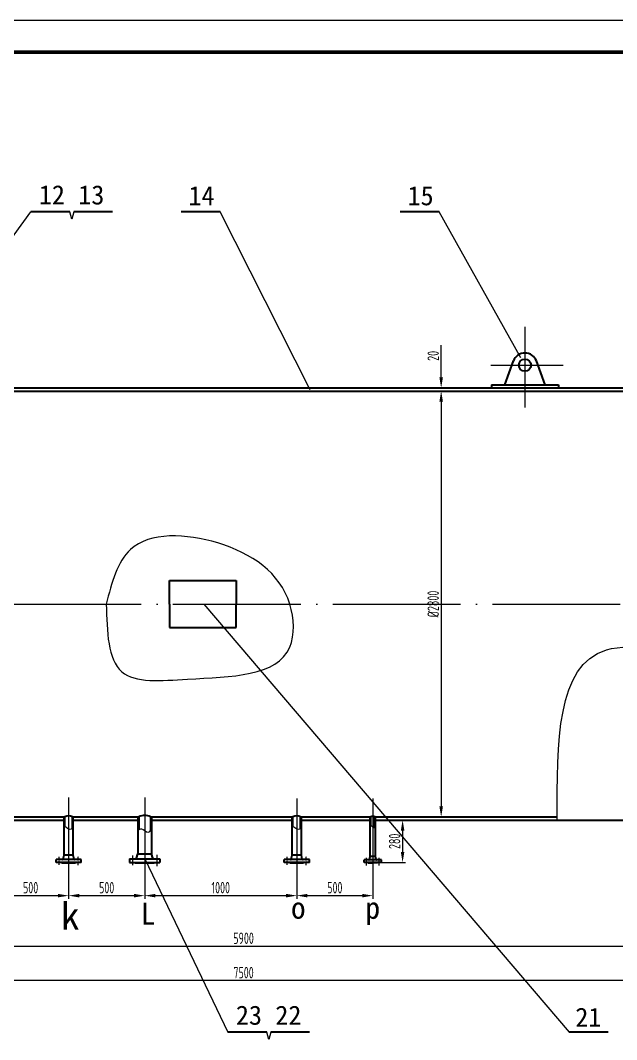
# Model space of a CAD drawing. Header units: inches. Extents: x 5345 to 24396, y -4627 to 8845.
# Drawn here: x 10253 to 14173, y 2145 to 8845 of the extents above; entities that cross this region are included whole.
import ezdxf

# ---------------------------------------------------------------- set-up
doc = ezdxf.new("R2010")
doc.units = ezdxf.units.IN
doc.header["$MEASUREMENT"] = 0
doc.linetypes.add('ACAD_ISO04W100', pattern=[30, 24, -3, 0, -3])
for name, color, linetype, lineweight in [('GSHTK', 7, 'Continuous', 50), ('中心线', 1, 'ACAD_ISO04W100', 13), ('剖面线', 4, 'Continuous', 13), ('图层1', 1, 'ACAD_ISO04W100', 13), ('标注、引线', 3, 'Continuous', 15)]:
    doc.layers.add(name, color=color, linetype=linetype, lineweight=lineweight)
doc.styles.get("Standard").update_dxf_attribs({"font": 'isocp.shx', "width": 0.707, "bigfont": 'hztxt.shx'})
doc.styles.add('STYLE1', font='', dxfattribs={"height": 40})
doc.styles.get('STYLE1').set_extended_font_data('SimSun')
doc.dimstyles.get("Standard").update_dxf_attribs({"dimtxt": 75, "dimasz": 70, "dimexe": 20, "dimexo": 0.0625, "dimgap": 15, "dimtad": 1, "dimdec": 4, "dimdsep": 46, "dimtxsty": 'Standard', "dimcen": 0.09, "dimclrd": 1, "dimclre": 1, "dimclrt": 2, "dimadec": 0, "dimazin": 0, "dimtfac": 1, "dimtdec": 4, "dimtofl": 0, "dimtmove": 0, "dimatfit": 3, "dimfxl": 1, "dimtolj": 1, "dimtzin": 0, "dimlwd": 15, "dimlwe": 15, "dimarcsym": 0})

# ---------------------------------------------------------------- blocks, each defined once
blk = doc.blocks.new('*D4')
at = {"color": 1, "lineweight": 15}
for p, q in [((13026, 6408.8), (12999.7, 6408.8)), ((13019.7, 6338.8), (13019.7, 3678.8)), ((13026, 3608.8), (12999.7, 3608.8))]:
    blk.add_line(p, q, dxfattribs=at)
at = {"color": 1}
for points in [[(13008, 6338.8), (13031.4, 6338.8), (13019.7, 6408.8)], [(13008, 3678.8), (13031.4, 3678.8), (13019.7, 3608.8)]]:
    blk.add_solid(points, dxfattribs=at)
at = {"layer": 'Defpoints', "color": 0}
for p in [(13026.1, 6408.8), (13019.7, 3608.8), (13026.1, 3608.8)]:
    blk.add_point(p, dxfattribs=at)
at = {"color": 2, "insert": (12967.2, 5008.8), "char_height": 75, "attachment_point": 5, "rotation": 90}
blk.add_mtext('\\A1;%%c2800', dxfattribs=at)
blk = doc.blocks.new('*D16')
at = {"color": 1, "lineweight": 15}
for p, q in [((14670.5, 3183.8), (14670.5, 2739.4)), ((8770.5, 3060.1), (8770.5, 2739.4)), ((8840.5, 2759.4), (14600.5, 2759.4))]:
    blk.add_line(p, q, dxfattribs=at)
at = {"color": 1}
for points in [[(8840.5, 2771), (8840.5, 2747.7), (8770.5, 2759.4)], [(14600.5, 2771), (14600.5, 2747.7), (14670.5, 2759.4)]]:
    blk.add_solid(points, dxfattribs=at)
at = {"layer": 'Defpoints', "color": 0}
for p in [(14670.5, 3183.8), (8770.5, 3060.1), (14670.5, 2759.4)]:
    blk.add_point(p, dxfattribs=at)
at = {"color": 2, "insert": (11720.5, 2811.9), "char_height": 75, "attachment_point": 5}
blk.add_mtext('\\A1;5900', dxfattribs=at)
blk = doc.blocks.new('*D19')
at = {"color": 1, "lineweight": 15}
for p, q in [((10570.5, 3262.1), (10570.5, 3071.7)), ((10070.5, 3191.4), (10070.5, 3071.7)), ((10140.5, 3091.7), (10500.5, 3091.7))]:
    blk.add_line(p, q, dxfattribs=at)
at = {"color": 1}
for points in [[(10140.5, 3103.4), (10140.5, 3080.1), (10070.5, 3091.7)], [(10500.5, 3103.4), (10500.5, 3080.1), (10570.5, 3091.7)]]:
    blk.add_solid(points, dxfattribs=at)
at = {"layer": 'Defpoints', "color": 0}
for p in [(10570.5, 3262.2), (10070.5, 3191.5), (10570.5, 3091.7)]:
    blk.add_point(p, dxfattribs=at)
at = {"color": 2, "insert": (10320.5, 3144.2), "char_height": 75, "attachment_point": 5}
blk.add_mtext('\\A1;500', dxfattribs=at)
blk = doc.blocks.new('*D20')
at = {"color": 1, "lineweight": 15}
for p, q in [((10570.5, 3191.4), (10570.5, 3071.7)), ((11070.5, 3203.8), (11070.5, 3071.7)), ((10640.5, 3091.7), (11000.5, 3091.7))]:
    blk.add_line(p, q, dxfattribs=at)
at = {"color": 1}
for points in [[(10640.5, 3103.4), (10640.5, 3080.1), (10570.5, 3091.7)], [(11000.5, 3103.4), (11000.5, 3080.1), (11070.5, 3091.7)]]:
    blk.add_solid(points, dxfattribs=at)
at = {"layer": 'Defpoints', "color": 0}
for p in [(10570.5, 3191.5), (11070.5, 3203.8), (11070.5, 3091.7)]:
    blk.add_point(p, dxfattribs=at)
at = {"color": 2, "insert": (10820.5, 3144.2), "char_height": 75, "attachment_point": 5}
blk.add_mtext('\\A1;500', dxfattribs=at)
blk = doc.blocks.new('*D21')
at = {"color": 1, "lineweight": 15}
for p, q in [((13019.7, 6498.8), (13019.7, 6711.3)), ((12959.3, 6428.8), (13039.7, 6428.8)), ((12959.3, 6408.8), (13039.7, 6408.8)), ((13019.7, 6338.8), (13019.7, 6268.8))]:
    blk.add_line(p, q, dxfattribs=at)
at = {"color": 1}
for points in [[(13008, 6498.8), (13031.4, 6498.8), (13019.7, 6428.8)], [(13008, 6338.8), (13031.4, 6338.8), (13019.7, 6408.8)]]:
    blk.add_solid(points, dxfattribs=at)
at = {"layer": 'Defpoints', "color": 0}
for p in [(12959.2, 6428.8), (12959.2, 6408.8), (13019.7, 6428.8)]:
    blk.add_point(p, dxfattribs=at)
at = {"color": 2, "insert": (12967.2, 6640), "char_height": 75, "attachment_point": 5, "rotation": 90}
blk.add_mtext('\\A1;20', dxfattribs=at)
blk = doc.blocks.new('*D39')
at = {"color": 1, "lineweight": 15}
for p, q in [((12070.5, 3228.3), (12070.5, 3071.7)), ((11070.5, 3203.8), (11070.5, 3071.7)), ((11140.5, 3091.7), (12000.5, 3091.7))]:
    blk.add_line(p, q, dxfattribs=at)
at = {"color": 1}
for points in [[(11140.5, 3103.4), (11140.5, 3080.1), (11070.5, 3091.7)], [(12000.5, 3103.4), (12000.5, 3080.1), (12070.5, 3091.7)]]:
    blk.add_solid(points, dxfattribs=at)
at = {"layer": 'Defpoints', "color": 0}
for p in [(12070.5, 3228.3), (11070.5, 3203.8), (12070.5, 3091.7)]:
    blk.add_point(p, dxfattribs=at)
at = {"color": 2, "insert": (11570.5, 3144.2), "char_height": 75, "attachment_point": 5}
blk.add_mtext('\\A1;1000', dxfattribs=at)
blk = doc.blocks.new('*D40')
at = {"color": 1, "lineweight": 15}
for p, q in [((12070.5, 3228.2), (12070.5, 3071.7)), ((12570.5, 3228.2), (12570.5, 3071.7)), ((12140.5, 3091.7), (12500.5, 3091.7))]:
    blk.add_line(p, q, dxfattribs=at)
at = {"color": 1}
for points in [[(12140.5, 3103.4), (12140.5, 3080.1), (12070.5, 3091.7)], [(12500.5, 3103.4), (12500.5, 3080.1), (12570.5, 3091.7)]]:
    blk.add_solid(points, dxfattribs=at)
at = {"layer": 'Defpoints', "color": 0}
for p in [(12070.5, 3228.3), (12570.5, 3228.3), (12570.5, 3091.7)]:
    blk.add_point(p, dxfattribs=at)
at = {"color": 2, "insert": (12320.5, 3144.2), "char_height": 75, "attachment_point": 5}
blk.add_mtext('\\A1;500', dxfattribs=at)
blk = doc.blocks.new('*D42')
at = {"color": 1, "lineweight": 15}
for p, q in [((7970.5, 4031.2), (7970.5, 2513.2)), ((15470.5, 3909.7), (15470.5, 2513.2)), ((15400.5, 2533.2), (8040.5, 2533.2))]:
    blk.add_line(p, q, dxfattribs=at)
at = {"color": 1}
for points in [[(8040.5, 2544.8), (8040.5, 2521.5), (7970.5, 2533.2)], [(15400.5, 2544.8), (15400.5, 2521.5), (15470.5, 2533.2)]]:
    blk.add_solid(points, dxfattribs=at)
at = {"layer": 'Defpoints', "color": 0}
for p in [(7970.5, 4031.2), (15470.5, 3909.7), (7970.5, 2533.2)]:
    blk.add_point(p, dxfattribs=at)
at = {"color": 2, "insert": (11720.5, 2585.7), "char_height": 75, "attachment_point": 5}
blk.add_mtext('\\A1;7500', dxfattribs=at)
blk = doc.blocks.new('*D49')
at = {"color": 1, "lineweight": 15}
for p, q in [((12671.4, 3588.8), (12786, 3588.8)), ((12766, 3518.8), (12766, 3378.8)), ((12628, 3308.8), (12786, 3308.8))]:
    blk.add_line(p, q, dxfattribs=at)
at = {"color": 1}
for points in [[(12754.4, 3518.8), (12777.7, 3518.8), (12766, 3588.8)], [(12754.4, 3378.8), (12777.7, 3378.8), (12766, 3308.8)]]:
    blk.add_solid(points, dxfattribs=at)
at = {"layer": 'Defpoints', "color": 0}
for p in [(12671.3, 3588.8), (12628, 3308.8), (12766, 3308.8)]:
    blk.add_point(p, dxfattribs=at)
at = {"color": 2, "insert": (12713.5, 3448.8), "char_height": 75, "attachment_point": 5, "rotation": 90}
blk.add_mtext('\\A1;280', dxfattribs=at)

msp = doc.modelspace()

# ---------------------------------------------------------------- linework, layer by layer
for p, q in [((10577.41639, 7586.85728), (10321.76079, 7586.85728)), ((10859.31429, 7586.85728), (10603.65869, 7586.85728)), ((11566.09574, 7586.85728), (11310.44014, 7586.85728)), ((13006.62862, 7586.85728), (12750.97302, 7586.85728)), ((13437.75928, 6448.77672), (13495.33588, 6606.2485)), ((13703.18291, 6448.77672), (13645.60631, 6606.2485)), ((13350.15437, 6448.77672), (13790.78782, 6448.77672)), ((13350.15437, 6448.77672), (13350.15437, 6428.77672)), ((13790.78782, 6448.77672), (13790.78782, 6428.77672)), ((9680.47109, 6408.77672), (14745.32109, 6408.77672)), ((9683.97109, 6428.77672), (14740.32109, 6428.77672)), ((11233.87466, 5008.77672), (11233.87466, 5163.7598)), ((11233.87466, 5163.7598), (11672.31976, 5163.7598)), ((11672.31976, 5163.7598), (11672.31976, 5008.77672)), ((11233.87466, 5008.77672), (11233.87466, 4853.79363)), ((11672.31976, 4853.79363), (11672.31976, 5008.77672)), ((11233.87466, 4853.79363), (11672.31976, 4853.79363)), ((10083.82109, 3608.77672), (10545.32109, 3608.77672)), ((10087.32109, 3588.77672), (10540.32109, 3588.77672)), ((10540.32109, 3356.77672), (10540.32109, 3608.77672)), ((10545.32109, 3543.42694), (10545.32109, 3608.77672)), ((10595.62109, 3534.53572), (10595.62109, 3608.77672)), ((10595.62109, 3608.77672), (11031.97109, 3608.77672)), ((10600.62109, 3356.77672), (10600.62109, 3608.77672)), ((10600.62109, 3588.77672), (11025.97109, 3588.77672)), ((11025.97109, 3608.77672), (11025.97109, 3366.77672)), ((11031.97109, 3608.77672), (11031.97109, 3525.93079)), ((11108.97109, 3608.77672), (11108.97109, 3518.29083)), ((11108.97109, 3608.77672), (12045.32109, 3608.77672)), ((11114.97109, 3608.77672), (11114.97109, 3366.77672)), ((11114.97109, 3588.77672), (12040.32109, 3588.77672)), ((12040.32109, 3356.77672), (12040.32109, 3608.77672)), ((12045.32109, 3543.42694), (12045.32109, 3608.77672)), ((12095.62109, 3534.53572), (12095.62109, 3608.77672)), ((12095.62109, 3608.77672), (12557.12109, 3608.77672)), ((12100.62109, 3356.77672), (12100.62109, 3608.77672)), ((12100.62109, 3588.77672), (12553.62109, 3588.77672)), ((12553.62109, 3348.77672), (12553.62109, 3608.77672)), ((12557.12109, 3546.82767), (12557.12109, 3608.77672)), ((12583.82109, 3540.00983), (12583.82109, 3608.77672)), ((12583.82109, 3608.77672), (13782.19395, 3608.77672)), ((12587.32109, 3348.77672), (12587.32109, 3608.77672)), ((12587.32109, 3588.77672), (14465.47109, 3588.77672)), ((10534.40363, 3332.58854), (10540.32109, 3356.77672)), ((10600.62109, 3356.77672), (10540.32109, 3356.77672)), ((10606.53856, 3332.58854), (10600.62109, 3356.77672)), ((11016.77728, 3337.00628), (11025.97109, 3366.77672)), ((11025.97109, 3366.77672), (11114.97109, 3366.77672)), ((11124.16491, 3337.00628), (11114.97109, 3366.77672)), ((12034.40363, 3332.58854), (12040.32109, 3356.77672)), ((12100.62109, 3356.77672), (12040.32109, 3356.77672)), ((12106.53856, 3332.58854), (12100.62109, 3356.77672)), ((10652.97109, 3328.77672), (10487.97109, 3328.77672)), ((10487.97109, 3308.77672), (10487.97109, 3328.77672)), ((10652.97109, 3308.77672), (10487.97109, 3308.77672)), ((10525.47109, 3305.77672), (10522.31829, 3308.77672)), ((10615.47109, 3305.77672), (10525.47109, 3305.77672)), ((10615.47109, 3305.77672), (10617.842, 3308.77672)), ((10652.97109, 3308.77672), (10652.97109, 3328.77672)), ((10970.47109, 3332.77672), (11170.47109, 3332.77672)), ((10970.47109, 3332.77672), (10970.47109, 3308.77672)), ((10970.47109, 3308.77672), (11170.47109, 3308.77672)), ((11005.98585, 3308.77672), (11007.98585, 3306.77672)), ((11007.98585, 3306.77672), (11132.95634, 3306.77672)), ((11134.95634, 3308.77672), (11132.95634, 3306.77672)), ((11170.47109, 3332.77672), (11170.47109, 3308.77672)), ((11987.97109, 3308.77672), (11987.97109, 3328.77672)), ((12152.97109, 3328.77672), (11987.97109, 3328.77672)), ((12152.97109, 3308.77672), (11987.97109, 3308.77672)), ((12025.47109, 3305.77672), (12022.31829, 3308.77672)), ((12115.47109, 3305.77672), (12025.47109, 3305.77672)), ((12115.47109, 3305.77672), (12117.842, 3308.77672)), ((12152.97109, 3308.77672), (12152.97109, 3328.77672)), ((12627.97109, 3326.77672), (12512.97109, 3326.77672)), ((12512.97109, 3308.77672), (12512.97109, 3326.77672)), ((12627.97109, 3308.77672), (12512.97109, 3308.77672)), ((12538.12561, 3308.77672), (12540.45224, 3306.45009)), ((12540.45224, 3306.45009), (12570.47109, 3306.45009)), ((12548.28824, 3329.69982), (12553.62109, 3348.77672)), ((12587.32109, 3348.77672), (12553.62109, 3348.77672)), ((12600.48995, 3306.45009), (12570.47109, 3306.45009)), ((12592.65395, 3329.69982), (12587.32109, 3348.77672)), ((12602.81658, 3308.77672), (12600.48995, 3306.45009)), ((12627.97109, 3308.77672), (12627.97109, 3326.77672)), ((11872.95334, 2194.30086), (11617.29774, 2194.30086)), ((12154.85124, 2194.30086), (11899.19564, 2194.30086)), ((14116.84592, 2194.30086), (13861.19032, 2194.30086))]:
    msp.add_line(p, q)
msp.add_circle((13570.47109, 6578.77672), 40)
for centre, radius, start, end in [((13570.47109, 6578.77672), 80, 20.083989793, 159.916010207), ((11070.47109, 3545.57684), 74.0032, 58.65112804, 121.34887196), ((10570.47109, 3565.27096), 50.2521, 59.968460428, 120.031539572), ((12070.47109, 3565.27096), 50.2521, 59.968460428, 120.031539572), ((12570.47109, 3589.2713), 23.63649, 55.611269692, 124.388730308), ((10529.54686, 3333.77672), 5, 270, 346.25300496), ((10611.39533, 3333.77672), 5, 193.74699504, 270), ((11011.04443, 3338.77672), 6, 270, 342.838081197), ((11129.89775, 3338.77672), 6, 197.161918803, 270), ((12029.54686, 3333.77672), 5, 270, 346.25300496), ((12111.39533, 3333.77672), 5, 193.74699504, 270), ((12544.43592, 3330.77672), 4, 270, 344.381906555), ((12596.50626, 3330.77672), 4, 195.618093445, 270)]:
    msp.add_arc(centre, radius, start, end)
at = {"layer": 'GSHTK'}
msp.add_line((24186.41318, 8635.22346), (5870.21318, 8635.22346), dxfattribs=at)
at = {"layer": '中心线', "ltscale": 35}
for p, q in [((13570.47109, 6831.1643), (13570.47109, 6299.4774)), ((13345.42114, 6578.77672), (13821.41601, 6578.77672)), ((7056.13297, 5008.77672), (16806.12286, 5008.77672)), ((10570.47109, 3736.62517), (10570.47109, 3209.94069)), ((11070.47109, 3736.62517), (11070.47109, 3203.81644)), ((12070.47109, 3730.50092), (12070.47109, 3228.31334)), ((12570.47109, 3730.50092), (12570.47109, 3197.69219)), ((10990.47109, 3354.55604), (10990.47109, 3292.38475)), ((11150.47109, 3359.45436), (11150.47109, 3285.97922)), ((12527.97109, 3290.5429), (12527.97109, 3339.51157)), ((12612.97109, 3290.5429), (12612.97109, 3340.43554))]:
    msp.add_line(p, q, dxfattribs=at)
at = {"layer": '剖面线'}
for points in [[(10817.80512, 5008.77672), (10977.08837, 5367.40837), (11550.27865, 5410.07077), (12024.58457, 5008.77672), (12024.58457, 4725.62196), (11352.65122, 4515.02232), (10919.7588, 4563.93248), (10817.80512, 5008.77672)], [(13782.19395, 3588.77672), (14105.65453, 4706.86831), (14422.18511, 4720.08477), (15105.20214, 4483.92884), (15349.20345, 3588.77672)], [(10600.62109, 3540.4296), (10587.51303, 3528.44026), (10570.47109, 3528.44026), (10545.32109, 3543.42694), (10540.32109, 3543.42694)], [(11025.97109, 3522.37699), (11050.24515, 3531.44308), (11093.51153, 3509.43281), (11114.97109, 3524.14217)], [(12100.62109, 3540.4296), (12087.51303, 3528.44026), (12070.47109, 3528.44026), (12045.32109, 3543.42694), (12040.32109, 3543.42694)], [(12587.32109, 3542.86921), (12578.23477, 3537.62322), (12572.40046, 3539.18652), (12563.36319, 3548.22378), (12553.62109, 3544.83262)]]:
    msp.add_spline(points, degree=3, dxfattribs=at)
at = {"layer": '图层1'}
for p, q in [((10632.97109, 3291.98846), (10632.97109, 3350.42972)), ((12132.97109, 3291.98846), (12132.97109, 3350.42972)), ((10507.97109, 3293.58937), (10507.97109, 3349.0546)), ((12007.97109, 3293.58937), (12007.97109, 3349.0546))]:
    msp.add_line(p, q, dxfattribs=at)
at = {"layer": '标注、引线'}
for p, q in [((24396.41318, 8845.22346), (5345.21318, 8845.22346)), ((9672.70463, 6692.77672), (10321.76079, 7586.85728)), ((10590.53754, 7537.88849), (10577.41639, 7586.85728)), ((10603.65869, 7586.85728), (10590.53754, 7537.88849)), ((12157.38282, 6416.96927), (11566.09574, 7586.85728)), ((13542.95446, 6626.14978), (13006.62862, 7586.85728)), ((11459.86644, 5008.77672), (13861.19032, 2194.30086)), ((11070.47109, 3332.77672), (11617.29774, 2194.30086)), ((11886.07449, 2145.33206), (11872.95334, 2194.30086)), ((11899.19564, 2194.30086), (11886.07449, 2145.33206))]:
    msp.add_line(p, q, dxfattribs=at)

# ---------------------------------------------------------------- texts
at = {"layer": '标注、引线', "style": 'STYLE1'}
for s, height, p in [('12', 126, (10374.70289, 7635.58873)), ('13', 126, (10633.94173, 7635.32184)), ('14', 126, (11358.12484, 7629.70089)), ('15', 126, (12798.65772, 7629.70089)), ('k', 180, (10519.01001, 2868.83843)), ('L', 144, (11043.57907, 2901.60342)), ('o', 144, (12031.44518, 2939.56407)), ('p', 144, (12520.83689, 2939.56407)), ('23', 126, (11670.23984, 2243.03231)), ('22', 126, (11929.47868, 2242.76541)), ('21', 126, (13901.78377, 2229.49327))]:
    msp.add_text(s, height=height, dxfattribs=at).set_placement(p)

# ---------------------------------------------------------------- dimensions: what is measured, and where the dimension line sits
for base, p1, p2, picture, middle in [((13019.70603, 6428.77672), (12959.20547, 6408.77672), (12959.20547, 6428.77672), '*D21', (12967.20603, 6640.02672)), ((12766.01886, 3308.77672), (12671.30134, 3588.77672), (12627.97109, 3308.77672), '*D49', (12713.51886, 3448.77672))]:
    dim = msp.add_linear_dim(base=base, p1=p1, p2=p2, angle=90, dimstyle='Standard')
    dim.commit()
    dim.dimension.update_dxf_attribs({"geometry": picture, "text_midpoint": middle})
dim = msp.add_linear_dim(base=(13019.70603, 3608.77672), p1=(13026.05976, 6408.77672), p2=(13026.05976, 3608.77672), angle=90, text='%%c<>', dimstyle='Standard')
dim.commit()
dim.dimension.update_dxf_attribs({"geometry": '*D4', "text_midpoint": (12967.20603, 5008.77672)})
for base, p1, p2, picture, middle in [((7970.47109, 2533.15138), (15470.47109, 3909.74943), (7970.47109, 4031.21398), '*D42', (11720.47109, 2585.65138)), ((10570.47109, 3091.74225), (10070.47109, 3191.50544), (10570.47109, 3262.16454), '*D19', (10320.47109, 3144.24225)), ((12070.47109, 3091.74225), (11070.47109, 3203.81644), (12070.47109, 3228.31334), '*D39', (11570.47109, 3144.24225)), ((12570.47109, 3091.74225), (12070.47109, 3228.25084), (12570.47109, 3228.25084), '*D40', (12320.47109, 3144.24225)), ((14670.47109, 2759.36236), (8770.47109, 3060.1482), (14670.47109, 3183.83887), '*D16', (11720.47109, 2811.86236)), ((11070.47109, 3091.74225), (10570.47109, 3191.50544), (11070.47109, 3203.81644), '*D20', (10820.47109, 3144.24225))]:
    dim = msp.add_linear_dim(base=base, p1=p1, p2=p2, dimstyle='Standard')
    dim.commit()
    dim.dimension.update_dxf_attribs({"geometry": picture, "text_midpoint": middle})

doc.saveas('drawing.dxf')
